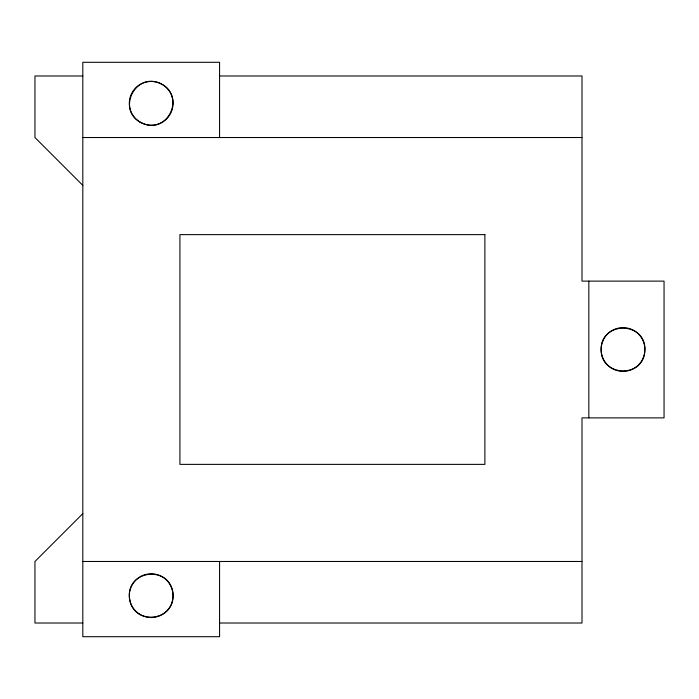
<?xml version="1.0" encoding="UTF-8"?>
<svg xmlns="http://www.w3.org/2000/svg" width="699" height="699" viewBox="0 0 699 699"><rect width="100%" height="100%" fill="white"/><g stroke="black" fill="none" stroke-linecap="round" stroke-linejoin="round"><path stroke-width="1.05" d="M172.968 596.509C172.854 620.974 135.728 625.063 130.058 601.332C122.701 569.353 172.164 563.49 173.081 595.67M644.793 350.339C644.408 378.115 601.367 377.399 601.149 350.12C600.048 321.103 645.308 320.885 644.906 349.5M82.814 513.616L34.95 561.48L34.95 623.019L82.814 623.019M82.814 75.981L34.95 75.981L34.95 137.52L82.814 185.384M219.573 75.981L581.996 75.981L581.996 281.12L664.05 281.12L664.05 417.88L581.996 417.88L581.996 623.019L219.573 623.019M82.814 137.52L581.996 137.52M82.814 561.48L581.996 561.48M161.591 84.081C134.959 70.118 114.994 112.207 143.181 123.487C167.393 134.138 185.305 97.135 162.142 84.378M588.829 281.12L588.829 417.88M219.573 137.52L219.573 62.298L82.814 62.298L82.814 636.702L219.573 636.702L219.573 561.48M484.888 234.628L179.923 234.628L179.923 464.372L484.888 464.372L484.888 234.628M139.442 614.124A21.879 21.879 0 0 0 173.055 596.614A21.879 21.879 0 0 0 141.084 576.264A21.879 21.879 0 0 0 139.442 614.124M139.442 121.792A21.879 21.879 0 0 0 173.055 104.282A21.879 21.879 0 0 0 141.084 83.924A21.879 21.879 0 0 0 139.442 121.792M611.267 367.962A21.879 21.879 0 0 0 644.88 350.452A21.879 21.879 0 0 0 612.909 330.094A21.879 21.879 0 0 0 611.267 367.962"/></g></svg>
